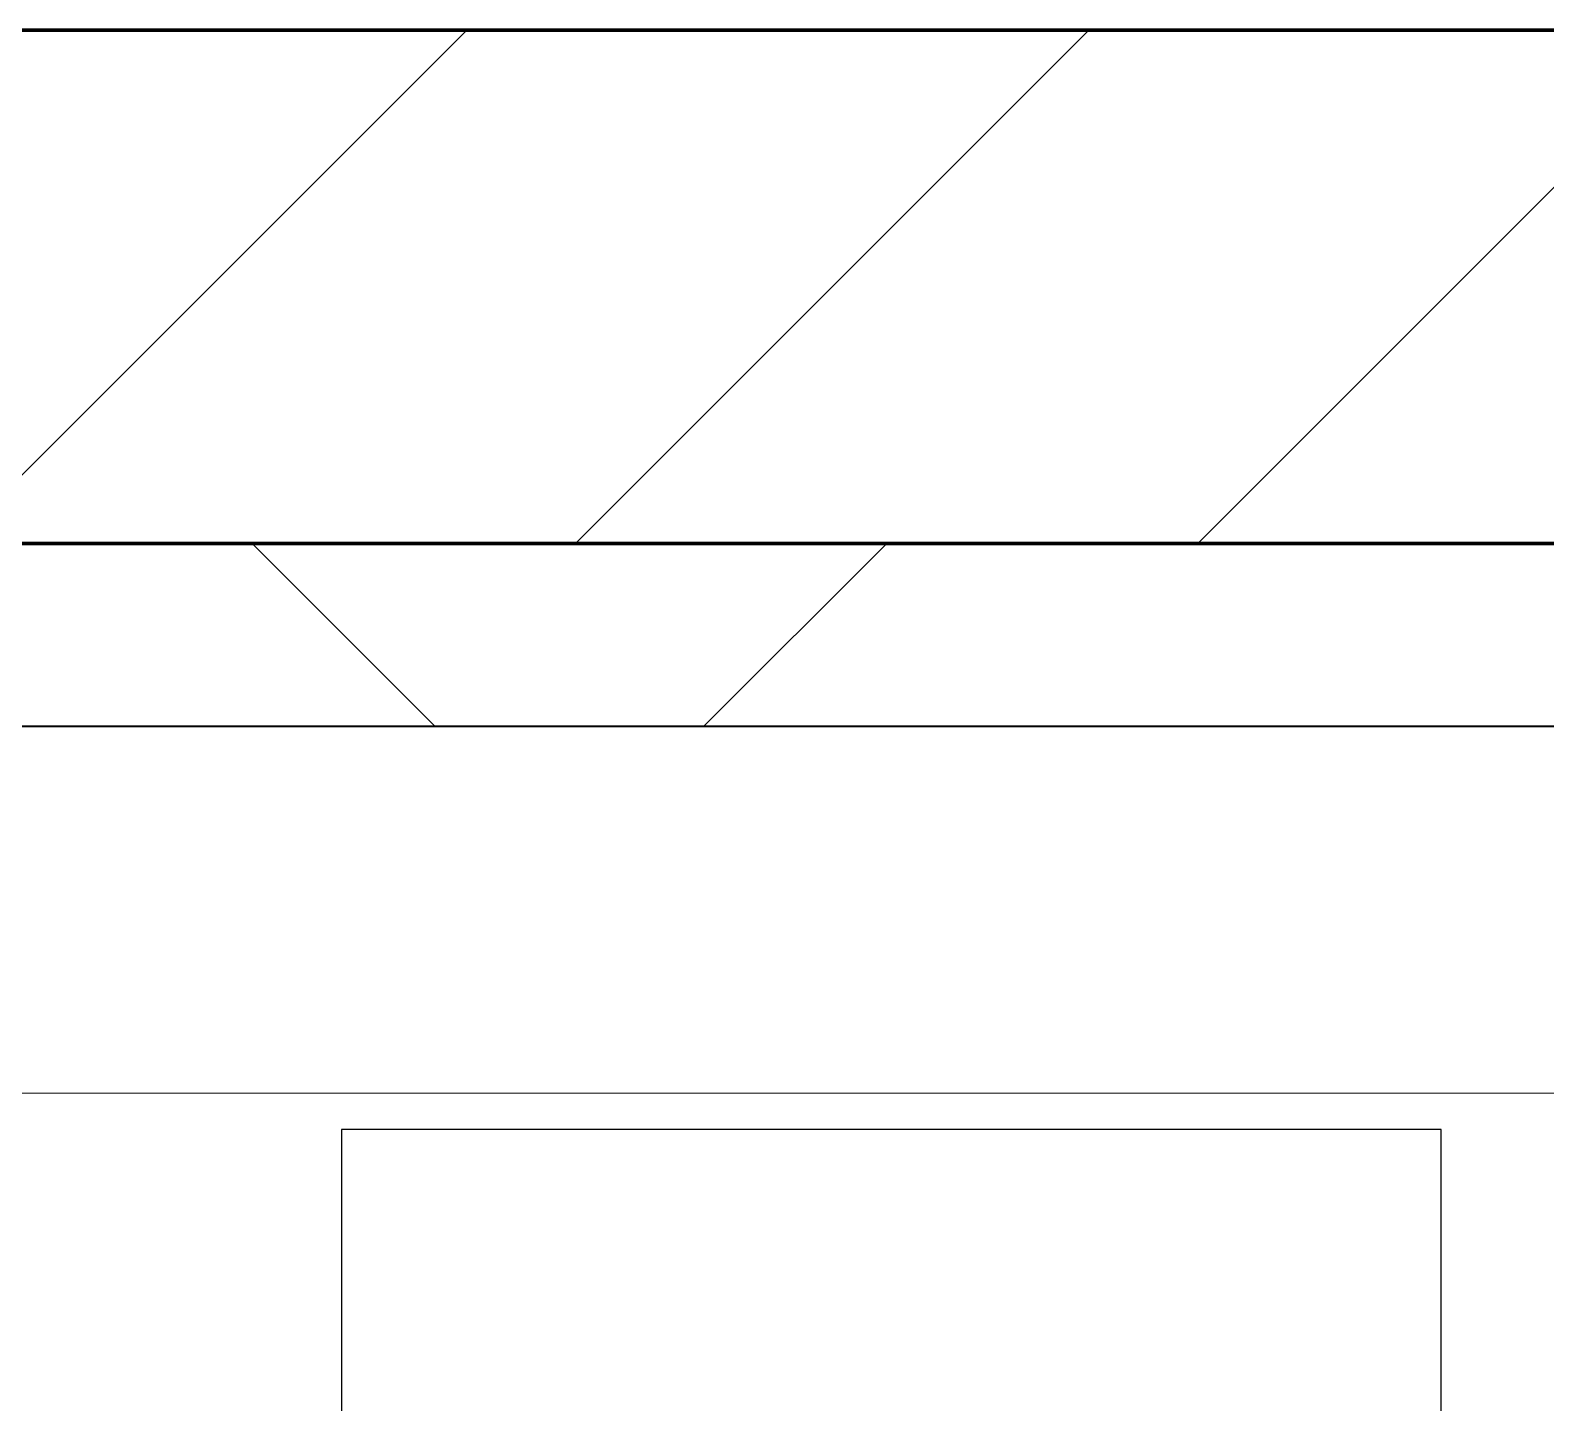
# Model space of a CAD drawing. Header units: millimetres. Extents: x -853432 to -773672, y -18171 to 22484.
# Drawn here: x -845917.3 to -845503.9, y 11519.5 to 11894 of the extents above; entities that cross this region are included whole.
import ezdxf
from ezdxf.xclip import XClip

# ---------------------------------------------------------------- set-up
doc = ezdxf.new("R2010")
doc.units = ezdxf.units.MM
doc.header["$XCLIPFRAME"] = 0
doc.layers.add('000 - WIPEOUT', color=250, linetype='Continuous')
doc.layers.add('A11_ALU.SOLID SHEET', color=2, linetype='Continuous')
for name, color, linetype, lineweight in [('A-GLAZ-CURT', 2, 'Continuous', 9), ('A-WALL', 5, 'Continuous', 35), ('A-WALL-FNSH', 2, 'Continuous', 35), ('A-WALL-PATT', 1, 'Continuous', 35)]:
    doc.layers.add(name, color=color, linetype=linetype, lineweight=lineweight)

# ---------------------------------------------------------------- blocks, each defined once
blk = doc.blocks.new('System Panel - DPA-AR_Metal Ceiling Rectangular Panel-15987054-4251-01 ENLARGED CONCOURSE LEVEL - REFLECTED CEILING PLAN - SHEET 2')
at = {"layer": 'A-GLAZ-CURT'}
for p, q in [((-847507.46, 11604.02), (-845107.46, 11604.02)), ((-845107.46, 11604.02), (-847507.46, 11604.02))]:
    blk.add_line(p, q, dxfattribs=at)
blk = doc.blocks.new('PPLS-PP19_Custom Tile Pattern - Custom Tile Pattern-V70-4251-01 ENLARGED CONCOURSE LEVEL - REFLECTED CEILING PLAN - SHEET 2')
at = {"layer": 'A-GLAZ-CURT'}
for p, q in [((-300, 0), (300, 0)), ((300, 0), (-300, 0)), ((195.99, 0), (213.31, 0)), ((213.31, 0), (195.99, 0)), ((230.06, 0), (300, 0)), ((-300, -50), (300, -50)), ((300, -50), (-300, -50))]:
    blk.add_line(p, q, dxfattribs=at)
for points, knots in [([(31.18, 0), (25.97, 0), (11.99, 0), (-16.92, 0), (-47.42, 0), (-65.77, 0), (-66.37, 0), (-66.38, 0)], [-4496.803627, -4496.803627, -4496.803627, -4496.803627, -4222.080604, -3745.412743, -2981.410125, -2542.574734, -2498.224237, -2498.224237, -2498.224237, -2498.224237]), ([(28.36, 0), (26.81, 0), (22.12, 0), (12.82, 0), (-2.9, 0), (-20.62, 0), (-32.81, 0), (-44.85, 0), (-51.43, 0), (-51.79, 0)], [-2192.696995, -2192.696995, -2192.696995, -2192.696995, -2106.613311, -1925.670641, -1617.263037, -1290.787923, -1039.307308, -819.71621, -644.910881, -644.910881, -644.910881, -644.910881]), ([(-38.95, 0), (-38.05, 0), (-28.67, 0), (-18.03, 0), (8.61, 0), (15.02, 0), (22.91, 0), (31, 0), (39.04, 0), (51.19, 0), (58.74, 0), (61.34, 0), (61.45, 0)], [-3362.796854, -3362.796854, -3362.796854, -3362.796854, -3315.260113, -2864.387349, -2439.246196, -2084.094819, -1956.422387, -1818.904206, -1645.594513, -1443.202566, -1228.752106, -1120.932285, -1120.932285, -1120.932285, -1120.932285]), ([(-36.78, 0), (-32.43, 0), (-19.22, 0), (3.01, 0), (21.07, 0), (29.32, 0)], [-6191.144455, -6191.144455, -6191.144455, -6191.144455, -5862.463379, -5340.621928, -4909.178797, -4909.178797, -4909.178797, -4909.178797]), ([(30.82, 0), (29.27, 0), (20.14, 0), (3.54, 0), (-16.58, 0), (-34.76, 0), (-36.04, 0)], [-10462.034656, -10462.034656, -10462.034656, -10462.034656, -10363.088938, -9884.23066, -9424.652049, -9182.880979, -9182.880979, -9182.880979, -9182.880979]), ([(70.61, 0), (66.16, 0), (55.8, 0), (39.61, 0), (24.74, 0), (2.64, 0), (-17.84, 0), (-30.57, 0), (-31.82, 0), (-32, 0)], [-4647.237329, -4647.237329, -4647.237329, -4647.237329, -4326.416877, -4098.545751, -3766.694881, -3333.063701, -2994.501669, -2698.150104, -2614.070998, -2614.070998, -2614.070998, -2614.070998]), ([(-30.52, 0), (-27.11, 0), (-17.83, 0), (5.99, 0), (22.06, 0), (37.44, 0), (45.92, 0), (57.76, 0), (64.47, 0), (72.74, 0), (75.22, 0), (76.03, 0), (76.21, 0)], [-2323.618664, -2323.618664, -2323.618664, -2323.618664, -2142.497158, -1716.209403, -1206.526904, -1089.329421, -901.315459, -753.071572, -495.328968, -421.953223, -334.951786, -290.452333, -290.452333, -290.452333, -290.452333]), ([(-28.57, 0), (-26.93, 0), (-20.29, 0), (-11.45, 0), (2.08, 0), (13.15, 0), (21.24, 0), (24.62, 0), (24.72, 0), (24.72, 0)], [-5361.429781, -5361.429781, -5361.429781, -5361.429781, -5261.36855, -5050.479954, -4785.90057, -4596.498881, -4445.288762, -4384.376941, -4376.041937, -4376.041937, -4376.041937, -4376.041937]), ([(-15.19, 0), (-13.07, 0), (3.41, 0), (20.71, 0), (28.59, 0)], [-461.142613, -461.142613, -461.142613, -461.142613, -429.606584, -404.286242, -404.286242, -404.286242, -404.286242]), ([(-2.63, 0), (-2.47, 0), (-1.22, 0), (4.92, 0), (15.97, 0), (22.54, 0), (24.49, 0)], [-226.825321, -226.825321, -226.825321, -226.825321, -220.269177, -206.416616, -198.214427, -187.717507, -187.717507, -187.717507, -187.717507]), ([(103.09, 0), (101.08, 0), (86.31, 0), (63.34, 0), (35.84, 0), (12, 0), (3.08, 0), (-1.67, 0), (-2.25, 0)], [-375.435014, -375.435014, -375.435014, -375.435014, -369.147452, -330.153101, -307.516438, -285.83788, -246.234814, -234.646884, -234.646884, -234.646884, -234.646884]), ([(24.69, 0), (24.54, 0), (20.99, 0), (15.48, 0), (10.8, 0), (9.63, 0)], [-4368.572414, -4368.572414, -4368.572414, -4368.572414, -4306.476363, -4080.000647, -3772.857994, -3772.857994, -3772.857994, -3772.857994]), ([(18.16, 0), (19.15, 0), (24.25, 0), (25.66, 0), (26.12, 0)], [-5700.113719, -5700.113719, -5700.113719, -5700.113719, -5554.232259, -5302.431367, -5302.431367, -5302.431367, -5302.431367]), ([(98.25, 0), (97.28, 0), (91.4, 0), (85.59, 0), (74.4, 0), (62.26, 0), (51.85, 0), (43.81, 0), (29.53, 0), (20.67, 0), (18.85, 0), (18.16, 0)], [-7607.666942, -7607.666942, -7607.666942, -7607.666942, -7531.75727, -7135.649961, -6924.452779, -6738.82075, -6548.303034, -6314.283804, -6135.05769, -5972.647715, -5832.674503, -5832.674503, -5832.674503, -5832.674503]), ([(76.63, 0), (74.8, 0), (67.65, 0), (53.52, 0), (39.03, 0), (31.18, 0), (29.3, 0)], [-3095.572228, -3095.572228, -3095.572228, -3095.572228, -2950.589685, -2634.532728, -2313.748533, -2210.203696, -2210.203696, -2210.203696, -2210.203696]), ([(29.32, 0), (33.45, 0), (51.49, 0), (74.82, 0), (93.37, 0), (97.61, 0)], [-403.505038, -403.505038, -403.505038, -403.505038, -390.253598, -346.313304, -333.215778, -333.215778, -333.215778, -333.215778]), ([(29.32, 0), (30.38, 0), (34.63, 0), (48.37, 0), (70.57, 0), (88.69, 0), (98.07, 0)], [-143.700054, -143.700054, -143.700054, -143.700054, -135.792042, -118.513713, -97.899267, -67.897822, -67.897822, -67.897822, -67.897822]), ([(29.48, 0), (29.61, 0), (31.19, 0), (38.07, 0), (53.39, 0), (71.67, 0), (84.83, 0), (86.01, 0), (92.51, 0), (94.33, 0)], [-4904.749014, -4904.749014, -4904.749014, -4904.749014, -4887.603822, -4705.298446, -4353.683244, -3960.84581, -3759.045785, -3336.541051, -2783.776468, -2783.776468, -2783.776468, -2783.776468]), ([(29.77, 0), (36.05, 0), (51.59, 0), (70.92, 0), (82.12, 0), (83.66, 0)], [-4901.322694, -4901.322694, -4901.322694, -4901.322694, -4573.028122, -4094.177415, -3869.465285, -3869.465285, -3869.465285, -3869.465285]), ([(53.18, 0), (53.06, 0), (52.22, 0), (44.99, 0), (36.46, 0), (30.82, 0)], [-622.740158, -622.740158, -622.740158, -622.740158, -566.066452, -360.610861, 0, 0, 0, 0]), ([(136.44, 0), (121.66, 0), (86.93, 0), (51.16, 0), (31.18, 0)], [-106.750556, -106.750556, -106.750556, -106.750556, -59.610984, 0, 0, 0, 0]), ([(167.07, 0), (166.75, 0), (161.66, 0), (147.02, 0), (109.77, 0), (76.86, 0), (57.82, 0), (46.51, 0), (41.18, 0), (36.02, 0), (35.54, 0), (35.54, 0)], [-535.995142, -535.995142, -535.995142, -535.995142, -530.793311, -458.593899, -401.860199, -357.622665, -341.267687, -334.000314, -326.15566, -319.318397, -317.489778, -317.489778, -317.489778, -317.489778]), ([(36.29, 0), (37.77, 0), (48.82, 0), (64.79, 0), (95.91, 0), (124.45, 0), (132.42, 0), (134.6, 0)], [-314.598523, -314.598523, -314.598523, -314.598523, -305.899624, -287.17622, -249.500363, -194.761443, -152.241002, -152.241002, -152.241002, -152.241002]), ([(61.47, 0), (61.47, 0), (61.21, 0), (54.61, 0), (53.71, 0), (53.56, 0)], [-1113.311073, -1113.311073, -1113.311073, -1113.311073, -1096.402191, -891.204116, -747.28819, -747.28819, -747.28819, -747.28819]), ([(76.22, 0), (75.58, 0), (73.64, 0), (71.05, 0), (70.61, 0)], [-193.634889, -193.634889, -193.634889, -193.634889, -31.537676, 0, 0, 0, 0]), ([(94.4, 0), (94.4, 0), (94.64, 0), (99.11, 0), (108.97, 0), (120.79, 0), (139.94, 0), (163.31, 0), (185.23, 0), (193.62, 0), (194.69, 0), (194.79, 0)], [-2348.345796, -2348.345796, -2348.345796, -2348.345796, -2310.419338, -2233.599744, -2052.234781, -1843.028543, -1530.39897, -1095.004608, -529.74427, -295.064701, -265.121568, -265.121568, -265.121568, -265.121568]), ([(98.27, 0), (111.59, 0), (124.99, 0), (138.28, 0), (138.53, 0)], [-332.537495, -332.537495, -332.537495, -332.537495, -291.370682, -290.5735, -290.5735, -290.5735, -290.5735]), ([(98.27, 0), (99.5, 0), (108.27, 0), (116.36, 0), (128.63, 0), (128.95, 0)], [-67.687904, -67.687904, -67.687904, -67.687904, -63.759246, -39.050993, -35.895543, -35.895543, -35.895543, -35.895543]), ([(114.39, 0), (114.2, 0), (112.08, 0), (106.52, 0), (100.41, 0), (99.26, 0)], [-8148.58938, -8148.58938, -8148.58938, -8148.58938, -8105.191388, -7723.759874, -7633.94163, -7633.94163, -7633.94163, -7633.94163]), ([(129.02, 0), (129.02, 0), (124.41, 0), (122.35, 0), (114.96, 0), (108.04, 0), (103.09, 0)], [-35.386604, -35.386604, -35.386604, -35.386604, -31.430235, -22.807238, -15.488593, 0, 0, 0, 0]), ([(157.9, 0), (156.77, 0), (151.67, 0), (143.29, 0), (134.04, 0), (126.24, 0), (118.6, 0), (114.23, 0), (111.98, 0), (105.66, 0), (105.23, 0), (105.23, 0)], [-10292.955006, -10292.955006, -10292.955006, -10292.955006, -10098.273015, -9847.788484, -9677.714971, -9567.007022, -9453.21225, -9220.200448, -9012.77275, -8966.157302, -8929.495943, -8929.495943, -8929.495943, -8929.495943]), ([(105.26, 0), (105.52, 0), (111.01, 0), (112.65, 0), (113.59, 0)], [-8920.561005, -8920.561005, -8920.561005, -8920.561005, -8814.835624, -8577.462505, -8577.462505, -8577.462505, -8577.462505]), ([(128.58, 0), (128.8, 0), (130.16, 0), (139.26, 0), (152.67, 0), (161.24, 0), (162.19, 0), (162.75, 0)], [-633.326174, -633.326174, -633.326174, -633.326174, -627.736123, -618.981161, -602.094757, -592.980799, -581.414464, -581.414464, -581.414464, -581.414464]), ([(137.1, 0), (136, 0), (133.64, 0), (129.87, 0), (129.11, 0)], [-670.405967, -670.405967, -670.405967, -670.405967, -651.020627, -640.742133, -640.742133, -640.742133, -640.742133]), ([(193.8, 0), (193.33, 0), (190.11, 0), (183.13, 0), (171, 0), (161.95, 0), (161.28, 0), (158.35, 0), (157.85, 0), (157.77, 0)], [-11665.349007, -11665.349007, -11665.349007, -11665.349007, -11565.880756, -11105.624034, -10839.086983, -10768.332124, -10666.779182, -10580.760289, -10550.278881, -10550.278881, -10550.278881, -10550.278881]), ([(300, 0), (286.53, 0), (254.22, 0), (207.11, 0), (177.41, 0), (159.34, 0), (158.33, 0), (158.3, 0)], [-285.253232, -285.253232, -285.253232, -285.253232, -244.693688, -187.987675, -143.776725, -129.632772, -123.352749, -123.352749, -123.352749, -123.352749]), ([(159.07, 0), (159.13, 0), (160.84, 0), (163.52, 0), (166.75, 0), (167.07, 0)], [-115.643202, -115.643202, -115.643202, -115.643202, -114.681583, -87.660824, -84.805015, -84.805015, -84.805015, -84.805015]), ([(162.75, 0), (165.4, 0), (170.91, 0), (172.61, 0), (172.61, 0)], [-111.264224, -111.264224, -111.264224, -111.264224, -56.742688, -19.085662, -19.085662, -19.085662, -19.085662]), ([(167.2, 0), (169.33, 0), (174.76, 0), (185.98, 0), (208.82, 0), (219.42, 0), (230.06, 0)], [-84.408008, -84.408008, -84.408008, -84.408008, -65.295536, -41.623857, -24.459831, 0, 0, 0, 0]), ([(247.1, 0), (246.76, 0), (245.04, 0), (238.34, 0), (226.56, 0), (221.1, 0), (200.27, 0), (182.99, 0), (174.27, 0), (169.67, 0), (168.99, 0)], [-9649.085549, -9649.085549, -9649.085549, -9649.085549, -9581.591397, -9406.094246, -9221.510254, -9016.44624, -8717.832359, -8253.978395, -8152.463617, -8069.855175, -8069.855175, -8069.855175, -8069.855175]), ([(215.22, 0), (214.62, 0), (210.55, 0), (203.98, 0), (187.54, 0), (175.3, 0), (169.49, 0)], [-203.825446, -203.825446, -203.825446, -203.825446, -198.527383, -184.406837, -162.427601, -142.916156, -142.916156, -142.916156, -142.916156]), ([(171.51, 0), (176.48, 0), (193.23, 0), (201.73, 0), (208.81, 0), (213.9, 0), (241.96, 0), (266.73, 0), (281.71, 0), (291.71, 0), (296.52, 0), (297.86, 0), (298.09, 0)], [-7971.819559, -7971.819559, -7971.819559, -7971.819559, -7784.112253, -7606.717214, -7289.299508, -7042.621073, -6582.165592, -6068.460911, -5766.029927, -5566.724884, -5280.360606, -5199.253518, -5199.253518, -5199.253518, -5199.253518]), ([(172.07, 0), (177.66, 0), (187.87, 0), (201.08, 0), (207.47, 0), (213.96, 0), (215.11, 0)], [-255.364076, -255.364076, -255.364076, -255.364076, -237.955587, -223.92608, -215.862851, -208.75215, -208.75215, -208.75215, -208.75215]), ([(300, 0), (288.22, 0), (262, 0), (230.43, 0), (219.94, 0), (219.02, 0)], [-12528.858583, -12528.858583, -12528.858583, -12528.858583, -11905.454923, -11162.864862, -10856.732305, -10856.732305, -10856.732305, -10856.732305]), ([(219.9, 0), (220.86, 0), (227.84, 0), (242.06, 0), (246.54, 0), (246.96, 0)], [-10670.940496, -10670.940496, -10670.940496, -10670.940496, -10511.382485, -9925.173265, -9834.877357, -9834.877357, -9834.877357, -9834.877357]), ([(284.76, 0), (284.76, 0), (285.09, 0), (287.47, 0), (293.59, 0), (297.76, 0), (300, 0)], [-4110.630118, -4110.630118, -4110.630118, -4110.630118, -4053.389046, -3959.664717, -3862.421465, -3746.95702, -3746.95702, -3746.95702, -3746.95702]), ([(297.38, 0), (295.84, 0), (291.62, 0), (285.38, 0), (284.87, 0)], [-4803.172655, -4803.172655, -4803.172655, -4803.172655, -4358.271401, -4143.037883, -4143.037883, -4143.037883, -4143.037883])]:
    blk.add_open_spline(points, degree=3, knots=knots, dxfattribs=at)
for points in [[(24.49, 0), (25.23, 0), (25.72, 0), (26.04, 0)], [(27.44, 0), (27.82, 0), (28.38, 0), (29.26, 0)], [(27.89, 0), (28.29, 0), (28.75, 0), (29.29, 0)], [(80.35, 0), (79.57, 0), (78.27, 0), (76.63, 0)], [(84.06, 0), (83.48, 0), (82.41, 0), (81.72, 0)], [(168.74, 0), (168.74, 0), (169.81, 0), (171.51, 0)], [(195.11, 0), (194.91, 0), (194.44, 0), (193.8, 0)]]:
    blk.add_open_spline(points, degree=3, dxfattribs=at)
blk = doc.blocks.new('PPLS-PP19_Custom Tile Pattern - Custom Tile Pattern-V71-4251-01 ENLARGED CONCOURSE LEVEL - REFLECTED CEILING PLAN - SHEET 2')
at = {"layer": 'A-GLAZ-CURT'}
for p, q in [((-300, 0), (300, 0)), ((300, 0), (-300, 0)), ((-293.07, 0), (-275.75, 0)), ((-275.75, 0), (-293.07, 0)), ((-222.32, 0), (-205, 0)), ((-205, 0), (-222.32, 0)), ((-300, -50), (300, -50)), ((300, -50), (-300, -50))]:
    blk.add_line(p, q, dxfattribs=at)
at = {"layer": 'A-GLAZ-CURT', "flags": 128}
for points in [[(-300, 0), (-291.56, 0), (-283.3, 0), (-275.2, 0), (-267.26, 0), (-259.45, 0), (-251.77, 0), (-244.2, 0), (-236.74, 0), (-229.36, 0), (-222.06, 0), (-214.83, 0), (-207.71, 0), (-200.76, 0), (-194.02, 0), (-187.54, 0), (-181.38, 0), (-175.58, 0), (-170.25, 0), (-165.64, 0), (-162.01, 0), (-159.53, 0), (-157.46, 0)], [(-164.95, 0), (-169.65, 0), (-174.47, 0), (-179.49, 0), (-184.81, 0), (-190.44, 0), (-196.37, 0), (-202.58, 0), (-209.04, 0), (-215.73, 0), (-222.63, 0), (-229.72, 0), (-236.97, 0), (-244.39, 0), (-251.96, 0), (-259.67, 0), (-267.51, 0), (-275.48, 0), (-283.55, 0), (-291.73, 0), (-300, 0)]]:
    blk.add_lwpolyline(points, dxfattribs=at)
at = {"layer": 'A-GLAZ-CURT'}
for points, knots in [([(-300, 0), (-284.65, 0), (-236.57, 0), (-174.61, 0), (-129.95, 0), (-110.8, 0), (-99.5, 0), (-91.46, 0)], [-5323.127839, -5323.127839, -5323.127839, -5323.127839, -4502.809032, -2700.551212, -1002.059161, -460.363443, 0, 0, 0, 0]), ([(-157.01, 0), (-174.38, 0), (-212.68, 0), (-260.99, 0), (-290.84, 0), (-294.48, 0)], [-16519.523047, -16519.523047, -16519.523047, -16519.523047, -15131.813646, -13729.592194, -13536.799606, -13536.799606, -13536.799606, -13536.799606]), ([(-137.88, 0), (-140.56, 0), (-147.66, 0), (-147.69, 0), (-158.72, 0), (-174.02, 0), (-185.59, 0), (-209.77, 0), (-232.01, 0), (-255.22, 0), (-262.59, 0), (-264.9, 0), (-265.4, 0)], [-3187.727384, -3187.727384, -3187.727384, -3187.727384, -2919.378265, -2477.344047, -2237.412286, -2029.680487, -1755.085331, -1400.429864, -858.079193, -543.655514, -208.940337, 0, 0, 0, 0]), ([(-258.6, 0), (-257.91, 0), (-254.26, 0), (-241.25, 0), (-225.99, 0), (-213.1, 0), (-200.2, 0), (-185.8, 0), (-171.77, 0), (-158.7, 0), (-157.22, 0)], [-5722.54675, -5722.54675, -5722.54675, -5722.54675, -5657.471696, -5413.335975, -5017.494783, -4832.723979, -4666.091899, -4349.945572, -4000.813434, -3840.635403, -3840.635403, -3840.635403, -3840.635403]), ([(-157.03, 0), (-157.66, 0), (-164.92, 0), (-177.91, 0), (-199.46, 0), (-216.65, 0), (-231.26, 0), (-233.46, 0), (-234, 0)], [-2146.714975, -2146.714975, -2146.714975, -2146.714975, -2113.765672, -1763.376603, -1422.553702, -978.033455, -846.069444, -682.911962, -682.911962, -682.911962, -682.911962]), ([(-233.49, 0), (-233.44, 0), (-232.38, 0), (-230.74, 0), (-225.3, 0), (-223.63, 0)], [-455.274641, -455.274641, -455.274641, -455.274641, -440.605512, -119.536984, 0, 0, 0, 0]), ([(-223.63, 0), (-219.39, 0), (-206.17, 0), (-188.58, 0), (-170.96, 0), (-161.71, 0), (-157.64, 0)], [-5463.295695, -5463.295695, -5463.295695, -5463.295695, -5161.076232, -4739.070012, -4465.409639, -4249.229985, -4249.229985, -4249.229985, -4249.229985])]:
    blk.add_open_spline(points, degree=3, knots=knots, dxfattribs=at)
blk.add_open_spline([(-294.9, 0), (-296.59, 0), (-298.29, 0), (-300, 0)], degree=3, dxfattribs=at)
blk = doc.blocks.new('*U634')
at = {"layer": 'A-GLAZ-CURT', "rotation": 180}
for name, p in [('PPLS-PP19_Custom Tile Pattern - Custom Tile Pattern-V71-4251-01 ENLARGED CONCOURSE LEVEL - REFLECTED CEILING PLAN - SHEET 2', (-10200, 8125)), ('PPLS-PP19_Custom Tile Pattern - Custom Tile Pattern-V70-4251-01 ENLARGED CONCOURSE LEVEL - REFLECTED CEILING PLAN - SHEET 2', (-9600, 8125))]:
    blk.add_blockref(name, p, dxfattribs=at)
at = {"layer": 'A-GLAZ-CURT'}
blk.add_blockref('System Panel - DPA-AR_Metal Ceiling Rectangular Panel-15987054-4251-01 ENLARGED CONCOURSE LEVEL - REFLECTED CEILING PLAN - SHEET 2', (835882.37, -3579.02), dxfattribs=at)
blk = doc.blocks.new('*U1002')
at = {"color": 3}
blk.add_wipeout([(-1087.5, 750), (1087.5, 750), (1087.5, 450), (-1087.5, 450)], dxfattribs=at).dxf.layer = '000 - WIPEOUT'
at = {"layer": 'A11_ALU.SOLID SHEET', "color": 0, "linetype": 'ByBlock'}
blk.add_lwpolyline([(-1087.5, 450), (1087.5, 450), (1087.5, 750), (-1087.5, 750)], close=True, dxfattribs=at)
blk = doc.blocks.new('*U1213')
blk.add_lwpolyline([(-83950, 6309), (-96205.17, 6309), (-96205.17, 8125), (-104695, 8125), (-104695, 7050), (-108275, 7050), (-108275, 3850), (-101417.5, 3850), (-101417.5, 550), (-83950, 550)], close=True)
at = {"layer": 'A11_ALU.SOLID SHEET', "color": 0, "linetype": 'ByBlock', "rotation": 90}
blk.add_blockref('*U1002', (-100400, 6927.5), dxfattribs=at)

msp = doc.modelspace()

# ---------------------------------------------------------------- hatches: boundary and pattern name
at = {"layer": 'A-WALL-PATT', "lineweight": 9}
h = msp.add_hatch(dxfattribs=at)
h.set_pattern_fill('FP_2', color=256, style=0, pattern_type=2)
h.set_pattern_definition([(45, (0, 0), (-84.852814, 84.852814), [])])
h.paths.add_polyline_path([(-840837.54, 11754.02), (-840837.54, 11894.02), (-849372.5, 11894.02), (-849372.5, 11754.02), (-844960.16, 11754.02)])

# ---------------------------------------------------------------- linework, layer by layer
at = {"layer": 'A-WALL', "color": 7, "lineweight": 70}
for p, q in [((-849372.5, 11894.02), (-840837.54, 11894.02)), ((-840837.54, 11754.02), (-849372.5, 11754.02))]:
    msp.add_line(p, q, dxfattribs=at)
at = {"layer": 'A-WALL-FNSH', "color": 250}
msp.add_line((-849372.5, 11754.02), (-840837.54, 11754.02), dxfattribs=at)

# ---------------------------------------------------------------- block references
at = {"layer": 'A11_ALU.SOLID SHEET'}
ref = msp.add_blockref('*U1213', (-744682.37, 3579.02), dxfattribs=at)
XClip(ref).set_block_clipping_path([(-104690.1238047112, -9620.0029952966), (-34092.6543255156, 14392.9971737705)])

# ---------------------------------------------------------------- next in the draw order: hatches: boundary and pattern name
at = {"layer": 'A-WALL-PATT', "lineweight": 9}
h = msp.add_hatch(dxfattribs=at)
h.set_pattern_fill('FP_4', color=256, style=0, pattern_type=2)
h.set_pattern_definition([(45, (0, 0), (-212.13203, 212.13203), []), (135, (0, 0), (-212.13203, -212.13203), [])])
h.paths.add_polyline_path([(-840837.54, 11704.02), (-840837.54, 11754.02), (-849372.5, 11753.7), (-849372.5, 11704.02), (-840887.54, 11704.02)])

# ---------------------------------------------------------------- next in the draw order: linework, layer by layer
at = {"layer": 'A-WALL-FNSH', "color": 250}
msp.add_line((-840887.54, 11704.02), (-849372.5, 11704.02), dxfattribs=at)

# ---------------------------------------------------------------- next in the draw order: block references
msp.add_blockref('*U634', (-835882.37, 3579.02))

doc.saveas('drawing.dxf')
